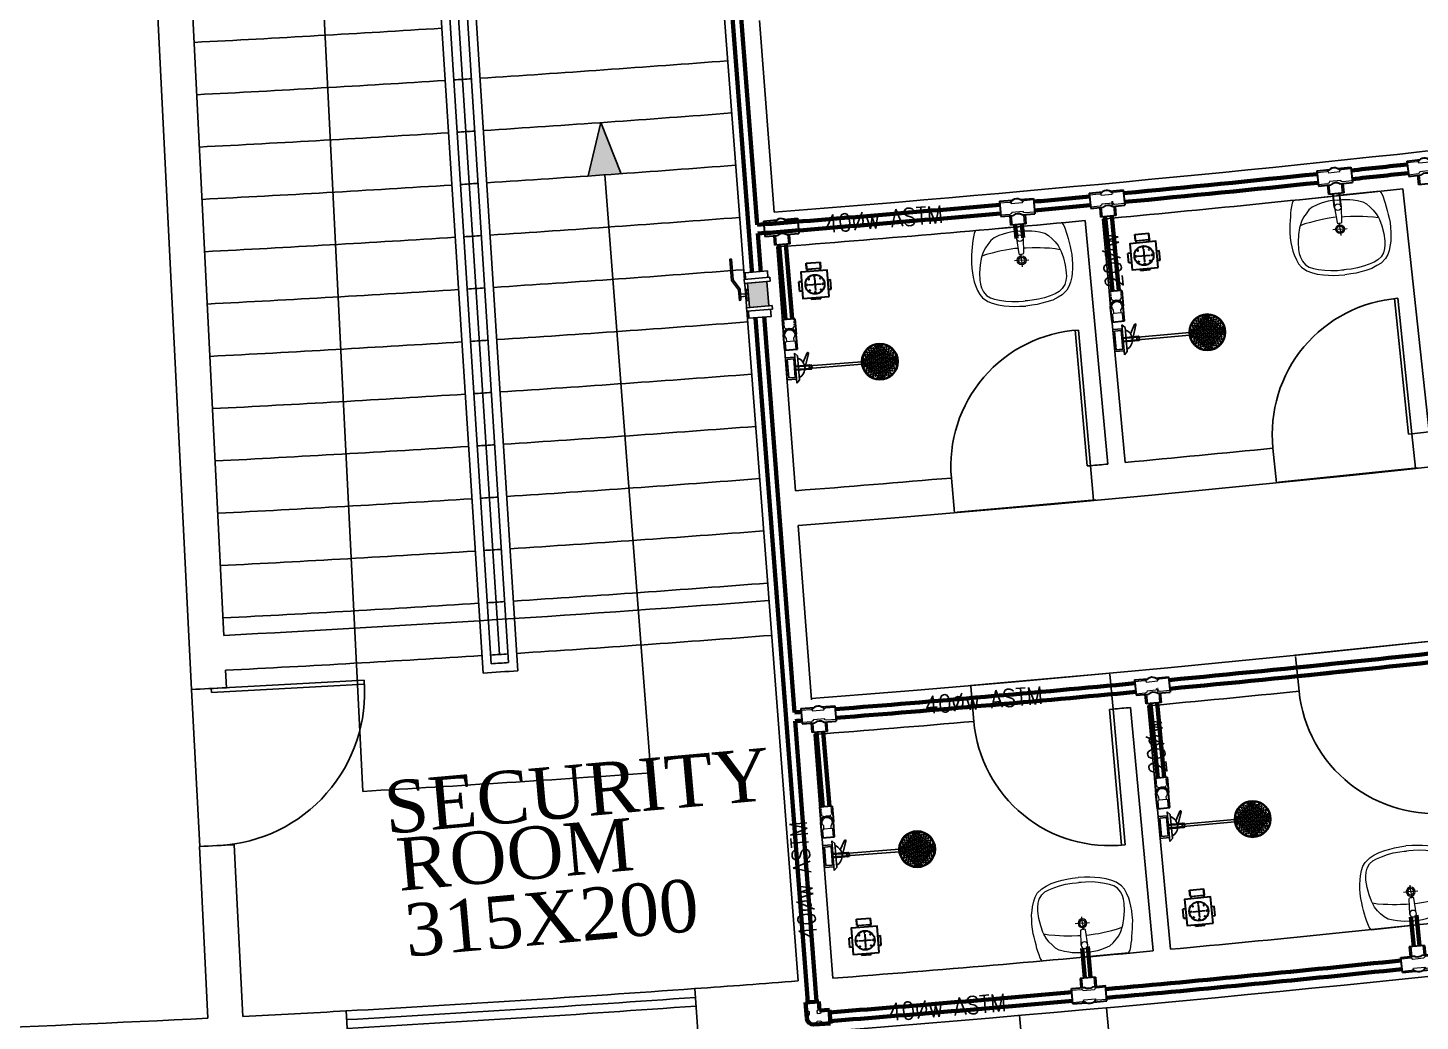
# Model space of a CAD drawing. Header units: metres. Extents: x 159409 to 239023, y 50504 to 95165.
# Drawn here: x 176343 to 177141, y 78140 to 78708 of the extents above; entities that cross this region are included whole.
import ezdxf

# ---------------------------------------------------------------- set-up
doc = ezdxf.new("R2010")
doc.units = ezdxf.units.M
doc.header["$MEASUREMENT"] = 0
doc.set_wipeout_variables(frame=1)
doc.linetypes.add('DASHED', pattern=[0.1875, 0.125, -0.0625])
doc.linetypes.add('HIDDEN', pattern=[0.125, 0.0625, -0.0625])
for name, color, linetype, lineweight in [('RJ- D - TEXT', 7, 'Continuous', 20), ('RJ- DRA- FLOOR TRAP', 8, 'Continuous', 30), ('RJ- DRA-WASTE PIPE', 130, 'Continuous', 30), ('RJ- WS - SOLAR HW', 232, 'Continuous', 30), ('RJ- WS- COLD WATER', 152, 'Continuous', 30), ('WS SLD RSHR', 121, 'Continuous', 25)]:
    doc.layers.add(name, color=color, linetype=linetype, lineweight=lineweight)
doc.layers.add('TEXT', color=3, linetype='Continuous')
doc.styles.add('DIM', font='times.ttf', dxfattribs={"height": 0.3})
doc.styles.add('RJ', font='romans.shx')

# ---------------------------------------------------------------- blocks, each defined once
blk = doc.blocks.new('TRTH')
at = {"color": 42, "ltscale": 8}
for p, q in [((-589.8393, -68.7593), (-589.8393, -67.9795)), ((-589.8193, -68.7593), (-589.8193, -67.9793)), ((-589.8393, -68.7593), (-589.8193, -68.7593)), ((-589.8393, -68.8593), (-589.0393, -68.8593))]:
    blk.add_line(p, q, dxfattribs=at)
blk.add_arc((-589.8193, -68.7593), 0.78, 0, 91.46928, dxfattribs=at)
blk = doc.blocks.new('Floor trap-3')
at = {"layer": 'RJ- DRA- FLOOR TRAP', "color": 8, "lineweight": 0}
for p, q in [((-3.75, 9.09), (-3.75, 12.5)), ((-3.75, 9.09), (3.75, 9.09)), ((-3.75, 9.09), (-3.41, 8.75)), ((-3.41, 8.75), (3.41, 8.75)), ((-3.41, 8.75), (-3.41, 7.5)), ((3.75, 9.09), (3.41, 8.75)), ((3.41, 8.75), (3.41, 7.5)), ((3.75, 9.09), (3.75, 12.5)), ((-7.5, 1.83), (-9, 1.83)), ((7.5, 1.83), (9, 1.83)), ((-7.5, -3.17), (-9, -3.17)), ((-2.5, -7.5), (-2.5, -8.32)), ((2.5, -7.5), (2.5, -8.32)), ((7.5, -3.17), (9, -3.17))]:
    blk.add_line(p, q, dxfattribs=at)
at = {"layer": 'RJ- DRA- FLOOR TRAP', "color": 11, "lineweight": 30}
for p, q in [((-3.64, 0), (3.64, 0)), ((0, 3.64), (0, -3.64))]:
    blk.add_line(p, q, dxfattribs=at)
at = {"layer": 'RJ- DRA- FLOOR TRAP', "color": 126, "lineweight": 30}
blk.add_lwpolyline([(7.5, -7.5), (7.5, 7.5), (-7.5, 7.5), (-7.5, -7.5)], close=True, dxfattribs=at)
blk.add_circle((0, 0), 5.5, dxfattribs=at)
at = {"layer": 'RJ- DRA- FLOOR TRAP', "lineweight": 30, "extrusion": (0, 0, -1)}
for centre, major_axis, start_param, end_param in [((-4.55, 0), (-0.165, 0.165), 3.141593, 9.424778), ((-3.22, 3.22), (0.165, 0.165), 4.712389, 10.995574), ((0, 4.55), (-0.165, 0.165), 3.141593, 9.424778), ((3.22, 3.22), (-0.165, 0.165), 3.141593, 9.424778), ((4.55, 0), (0.165, 0.165), 4.712389, 10.995574)]:
    blk.add_ellipse(centre, major_axis=major_axis, ratio=1, start_param=start_param, end_param=end_param, dxfattribs=at)
at = {"layer": 'RJ- DRA- FLOOR TRAP', "lineweight": 30}
for centre, major_axis, start_param, end_param in [((-3.22, -3.22), (0.165, -0.165), 4.712389, 10.995574), ((0, -4.55), (-0.165, -0.165), 3.141593, 9.424778), ((3.22, -3.22), (-0.165, -0.165), 3.141593, 9.424778)]:
    blk.add_ellipse(centre, major_axis=major_axis, ratio=1, start_param=start_param, end_param=end_param, dxfattribs=at)
at = {"layer": 'RJ- DRA-WASTE PIPE', "lineweight": 30}
for p, q in [((-4.09, 9.09), (-4.09, 12.5)), ((-4.09, 12.5), (4.09, 12.5)), ((-4.09, 9.09), (-3.75, 8.75)), ((-3.75, 8.75), (-3.75, 7.5)), ((4.09, 9.09), (3.75, 8.75)), ((3.75, 8.75), (3.75, 7.5)), ((4.09, 9.09), (4.09, 12.5)), ((-7.5, 2.05), (-9, 2.05)), ((-9, -3.4), (-9, 2.05)), ((7.5, 2.05), (9, 2.05)), ((9, -3.4), (9, 2.05)), ((-7.5, -3.4), (-9, -3.4)), ((-2.73, -7.5), (-2.73, -8.32)), ((2.73, -7.5), (2.73, -8.32)), ((7.5, -3.4), (9, -3.4)), ((-2.73, -8.32), (2.73, -8.32))]:
    blk.add_line(p, q, dxfattribs=at)
blk = doc.blocks.new('$@$_rakovina4')
at = {"lineweight": 13}
for p, q in [((-279, -77), (-283.5, -95)), ((-274.3, -56.2), (-279, -77)), ((-268.5, -36.5), (-274.3, -56.2)), ((-258, -20), (-268.5, -36.5)), ((-258, -20), (0, -20)), ((258, -20), (0, -20)), ((258, -20), (268.5, -36.5)), ((268.5, -36.5), (274.3, -56.2)), ((274.3, -56.2), (279, -77)), ((279, -77), (283.5, -95)), ((-294.6, -163.4), (-297, -184.9)), ((-290.9, -139.4), (-294.6, -163.4)), ((-286.9, -116.6), (-290.9, -139.4)), ((-283.5, -95), (-286.9, -116.6)), ((-19.7, -89), (-13.7, -180.2)), ((19.7, -89), (13.7, -180.2)), ((283.5, -95), (286.9, -116.6)), ((286.9, -116.6), (290.9, -139.4)), ((290.9, -139.4), (294.6, -163.4)), ((294.6, -163.4), (297, -184.9)), ((-297, -184.9), (-300, -211.9)), ((-300, -211.9), (-300, -241.9)), ((-300, -241.9), (-299, -269.2)), ((0, -220.9), (-43, -220.9)), ((-13.7, -180.2), (-11.9, -183.6)), ((-11.9, -183.6), (-9, -185.2)), ((-9, -185.2), (-2.9, -187.3)), ((-2.9, -187.3), (0, -187.3)), ((0, -220.9), (0, -182.3)), ((2.9, -187.3), (0, -187.3)), ((0, -220.9), (0, -259.5)), ((0, -220.9), (43, -220.9)), ((9, -185.2), (2.9, -187.3)), ((11.9, -183.6), (9, -185.2)), ((13.7, -180.2), (11.9, -183.6)), ((297, -184.9), (300, -211.9)), ((300, -241.9), (299, -269.2)), ((300, -211.9), (300, -241.9)), ((-299, -269.2), (-297, -295.6)), ((-297, -295.6), (-292.5, -322.9)), ((-292.5, -322.9), (-288, -345.3)), ((292.5, -322.9), (288, -345.3)), ((297, -295.6), (292.5, -322.9)), ((299, -269.2), (297, -295.6)), ((-288, -345.3), (-277.5, -376.8)), ((-277.5, -376.8), (-267, -400.8)), ((-267, -400.8), (-252, -422.6)), ((267, -400.8), (252, -422.6)), ((277.5, -376.8), (267, -400.8)), ((288, -345.3), (277.5, -376.8)), ((-252, -422.6), (-222.1, -446.9)), ((-222.1, -446.9), (-196.5, -459.3)), ((-196.5, -459.3), (-163.5, -472.8)), ((-163.5, -472.8), (-127, -481.3)), ((-127, -481.3), (-97.5, -486.3)), ((-97.5, -486.3), (-69, -490.8)), ((-69, -490.8), (-36.1, -492.9)), ((-36.1, -492.9), (0, -495.3)), ((36.1, -492.9), (0, -495.3)), ((69, -490.8), (36.1, -492.9)), ((97.5, -486.3), (69, -490.8)), ((127, -481.3), (97.5, -486.3)), ((163.5, -472.8), (127, -481.3)), ((196.5, -459.3), (163.5, -472.8)), ((222.1, -446.9), (196.5, -459.3)), ((252, -422.6), (222.1, -446.9))]:
    blk.add_line(p, q, dxfattribs=at)
at = {"lineweight": 5}
for p, q in [((-151.5, -72.5), (-172.5, -87.5)), ((-121.5, -62), (-151.5, -72.5)), ((-96, -56), (-121.5, -62)), ((-76.5, -51.5), (-96, -56)), ((-52.5, -48.5), (-76.5, -51.5)), ((-28.5, -47), (-52.5, -48.5)), ((0, -47), (-28.5, -47)), ((0, -47), (28.5, -47)), ((28.5, -47), (52.5, -48.5)), ((52.5, -48.5), (76.5, -51.5)), ((76.5, -51.5), (96, -56)), ((96, -56), (121.5, -62)), ((121.5, -62), (151.5, -72.5)), ((151.5, -72.5), (172.5, -87.5)), ((-223.5, -151.9), (-233.9, -176.1)), ((-208.5, -127.9), (-223.5, -151.9)), ((-192, -108.5), (-208.5, -127.9)), ((-171, -162.4), (-205.5, -168.4)), ((-172.5, -87.5), (-192, -108.5)), ((-143, -158.4), (-171, -162.4)), ((-117, -154.9), (-143, -158.4)), ((-91, -152.2), (-117, -154.9)), ((-69, -150.4), (-91, -152.2)), ((-33.7, -148.3), (-69, -150.4)), ((-15.9, -147.9), (-33.7, -148.3)), ((15.9, -147.9), (33.7, -148.3)), ((33.7, -148.3), (69, -150.4)), ((69, -150.4), (91, -152.2)), ((91, -152.2), (117, -154.9)), ((117, -154.9), (143, -158.4)), ((143, -158.4), (171, -162.4)), ((171, -162.4), (205.5, -168.4)), ((172.5, -87.5), (192, -108.5)), ((192, -108.5), (208.5, -127.9)), ((208.5, -127.9), (223.5, -151.9)), ((223.5, -151.9), (233.9, -176.1)), ((-249, -227.6), (-256.1, -272.5)), ((-239.2, -188.5), (-249, -227.6)), ((-233.9, -176.1), (-239.2, -188.5)), ((-205.5, -168.4), (-233.9, -176.1)), ((-233.9, -176.1), (-233.9, -176.1)), ((205.5, -168.4), (233.9, -176.1)), ((233.9, -176.1), (239.2, -188.5)), ((233.9, -176.1), (233.9, -176.1)), ((239.2, -188.5), (249, -227.6)), ((249, -227.6), (256.1, -272.5)), ((-256.1, -272.5), (-258, -316.9)), ((-258, -316.9), (-256.5, -340.9)), ((256.1, -272.5), (258, -316.9)), ((258, -316.9), (256.5, -340.9)), ((-256.5, -340.9), (-252, -363.3)), ((-252, -363.3), (-243, -387.3)), ((-243, -387.3), (-226.1, -410.4)), ((-226.1, -410.4), (-205.5, -426.3)), ((226.1, -410.4), (205.5, -426.3)), ((243, -387.3), (226.1, -410.4)), ((252, -363.3), (243, -387.3)), ((256.5, -340.9), (252, -363.3)), ((-205.5, -426.3), (-181.5, -436.8)), ((-181.5, -436.8), (-151.5, -445.8)), ((-151.5, -445.8), (-115.5, -454.8)), ((-115.5, -454.8), (-79.5, -460.8)), ((-79.5, -460.8), (-40.5, -463.8)), ((-40.5, -463.8), (-13.5, -463.8)), ((-13.5, -463.8), (0, -463.8)), ((13.5, -463.8), (0, -463.8)), ((40.5, -463.8), (13.5, -463.8)), ((79.5, -460.8), (40.5, -463.8)), ((115.5, -454.8), (79.5, -460.8)), ((151.5, -445.8), (115.5, -454.8)), ((181.5, -436.8), (151.5, -445.8)), ((205.5, -426.3), (181.5, -436.8))]:
    blk.add_line(p, q, dxfattribs=at)
at = {"lineweight": 13}
blk.add_circle((0, -89), 19.7, dxfattribs=at)
at = {"lineweight": 5}
for radius in [26.2, 18.7]:
    blk.add_circle((0, -220.9), radius, dxfattribs=at)
blk = doc.blocks.new('A$C12DB153C')
at = {"linetype": 'Continuous', "ltscale": 10}
for p, q in [((-2.78, 0.53), (-0.73, 0.53)), ((-2.78, -1.99), (-2.78, 0.53)), ((1.26, 2.08), (-1.26, 2.08)), ((-1.26, 2.08), (-1.26, 0.53)), ((0.73, 0.53), (2.8, 0.53)), ((1.26, 2.08), (1.26, 0.53)), ((2.8, -1.99), (2.8, 0.53)), ((-2.78, -1.99), (-0.62, -1.99)), ((0.62, -1.99), (2.8, -1.99))]:
    blk.add_line(p, q, dxfattribs=at)
at = {"color": 8, "linetype": 'Continuous', "lineweight": 0}
for p, q in [((-2.78, 0.26), (-1.19, 0.26)), ((-1, 2.08), (-1, 0.53)), ((0.93, 0), (-0.9, 0)), ((1, 2.08), (1, 0.53)), ((2.8, 0.26), (1.22, 0.26)), ((-2.78, -1.73), (-1.19, -1.73)), ((-0.9, -1.47), (0.93, -1.47)), ((2.8, -1.73), (1.22, -1.73))]:
    blk.add_line(p, q, dxfattribs=at)
for centre, start, end in [((-1.19, -0.03), 5.7392, 90), ((1.22, -0.03), 90, 174.2608), ((-1.19, -1.44), 270, 354.2608), ((1.22, -1.44), 185.7392, 270)]:
    blk.add_arc(centre, 0.293, start, end, dxfattribs=at)
at = {"linetype": 'Continuous', "ltscale": 10, "extrusion": (0, 0, -1)}
for centre, start_param, end_param in [((0, 1.55), 3.309118, 4.544863), ((0, -0.9), 2.9928, 4.847677)]:
    blk.add_ellipse(centre, major_axis=(-0.891, 0.891), ratio=1, start_param=start_param, end_param=end_param, dxfattribs=at)
blk = doc.blocks.new('A$C4421056C')
at = {"layer": 'WS SLD RSHR', "color": 3}
for p, q in [((9.31, 15.57), (7.46, 17.13)), ((7.46, 17.13), (8.89, 0)), ((12.4, 11.96), (14.82, 17.36)), ((13.46, 8.4), (15.58, 17.02)), ((10.45, 1.84), (9.31, 15.57)), ((10.45, 1.84), (8.89, 0))]:
    blk.add_line(p, q, dxfattribs=at)
at = {"layer": 'WS SLD RSHR', "color": 63}
for p, q in [((46.44, 11.76), (55.57, 22.55)), ((66.36, 13.42), (55.57, 22.55)), ((8.07, 9.77), (17.04, 10.51)), ((46.13, 12.49), (8.11, 9.31)), ((46.25, 10.99), (8.23, 7.82)), ((17.24, 8.11), (8.27, 7.37)), ((16.06, 9.22), (15.99, 10.16)), ((16.14, 8.29), (16.06, 9.22)), ((17.36, 10.28), (17.44, 9.34)), ((17.44, 9.34), (17.52, 8.4)), ((46.58, 10.08), (46.3, 13.44)), ((46.44, 11.76), (57.23, 2.63)), ((66.36, 13.42), (57.23, 2.63))]:
    blk.add_line(p, q, dxfattribs=at)
at = {"layer": 'WS SLD RSHR', "color": 8}
for p, q in [((2.28, 14.42), (7.65, 14.86)), ((3.33, 1.82), (2.28, 14.42)), ((3.36, 13.5), (7.16, 13.82)), ((4.24, 2.9), (3.36, 13.5)), ((7.16, 13.82), (8.05, 3.22)), ((7.65, 14.86), (8.7, 2.27)), ((8.7, 2.27), (3.33, 1.82)), ((8.05, 3.22), (4.24, 2.9))]:
    blk.add_line(p, q, dxfattribs=at)
at = {"layer": 'WS SLD RSHR', "color": 63}
for centre, radius in [((56.4, 12.59), 10.45), ((56.4, 12.59), 10), ((16.79, 9.28), 0.793), ((16.79, 9.28), 0.693)]:
    blk.add_circle(centre, radius, dxfattribs=at)
at = {"layer": 'WS SLD RSHR', "color": 117}
for centre in [(48.08, 16.4), (49.16, 17.67), (49.46, 16.4), (50.24, 18.95), (50.52, 17.66), (51.32, 20.22), (51.36, 16.26), (51.58, 18.91), (52.39, 18.12), (52.49, 16.95), (52.59, 15.78), (52.64, 20.16), (53.52, 18.8), (53.62, 17.63), (53.7, 21.41), (53.71, 16.46), (54.55, 20.65), (54.64, 19.49), (54.74, 18.32), (54.84, 17.15), (54.94, 15.98), (55.67, 21.33), (55.77, 20.16), (55.87, 18.99), (55.97, 17.82), (56.06, 16.66), (56.9, 20.85), (56.99, 19.68), (57.09, 18.51), (57.19, 17.34), (57.29, 16.17), (57.61, 21.74), (58.22, 19.19), (58.32, 18.02), (58.41, 16.85), (58.51, 15.68), (58.86, 20.68), (59.44, 18.71), (59.54, 17.54), (59.64, 16.37), (60.11, 19.62), (60.15, 20.96), (60.76, 17.05), (60.86, 15.88), (61.36, 18.56), (61.43, 19.88), (61.99, 16.57), (62.61, 17.5), (62.7, 18.8), (63.87, 16.44), (63.98, 17.72), (47.19, 11.8), (47.34, 13.9), (47.69, 9.8), (48.08, 13.05), (48.18, 11.88), (48.28, 10.71), (48.4, 15.15), (48.94, 8.74), (49.21, 13.73), (49.31, 12.56), (49.4, 11.39), (49.5, 10.22), (50.19, 7.68), (50.24, 15.59), (50.33, 14.42), (50.43, 13.25), (50.53, 12.08), (50.63, 10.91), (50.72, 9.74), (50.82, 8.57), (51.46, 15.09), (51.56, 13.93), (51.66, 12.76), (51.75, 11.59), (51.85, 10.42), (51.95, 9.25), (52.05, 8.08), (52.68, 14.61), (52.78, 13.44), (52.88, 12.28), (52.98, 11.11), (53.07, 9.94), (53.17, 8.77), (53.81, 15.29), (53.91, 14.12), (54.01, 12.95), (54.1, 11.78), (54.2, 10.61), (54.3, 9.45), (54.4, 8.28), (55.03, 14.81), (55.13, 13.64), (55.23, 12.47), (55.33, 11.3), (55.42, 10.13), (55.52, 8.96), (55.62, 7.8), (56.16, 15.49), (56.26, 14.32), (56.36, 13.15), (56.45, 11.98), (56.55, 10.81), (56.65, 9.64), (56.75, 8.47), (57.38, 15.01), (57.48, 13.84), (57.58, 12.67), (57.68, 11.5), (57.77, 10.33), (57.87, 9.16), (57.97, 7.99), (58.61, 14.51), (58.71, 13.34), (58.8, 12.18), (58.9, 11.01), (59, 9.84), (59.1, 8.67), (59.73, 15.2), (59.83, 14.03), (59.93, 12.86), (60.03, 11.69), (60.12, 10.53), (60.22, 9.36), (60.32, 8.19), (60.96, 14.71), (61.06, 13.54), (61.15, 12.37), (61.25, 11.2), (61.35, 10.03), (61.45, 8.86), (62.08, 15.4), (62.18, 14.23), (62.28, 13.06), (62.38, 11.89), (62.47, 10.72), (62.57, 9.55), (63.31, 14.91), (63.34, 8.78), (63.41, 13.74), (63.5, 12.57), (63.6, 11.4), (64.4, 10.03), (64.53, 14.42), (64.63, 13.26), (64.73, 12.09), (64.72, 8.78), (65.12, 15.38), (65.46, 11.28), (65.62, 13.34), (48.83, 7.46), (50.1, 6.38), (51.38, 5.3), (51.44, 6.62), (52.65, 4.22), (52.69, 5.56), (53.27, 7.6), (53.37, 6.43), (53.94, 4.5), (54.49, 7.11), (54.59, 5.94), (55.2, 3.44), (55.72, 6.63), (55.81, 5.46), (55.91, 4.29), (56.84, 7.3), (56.94, 6.13), (57.04, 4.97), (57.14, 3.8), (58.07, 6.82), (58.16, 5.65), (58.26, 4.48), (59.11, 3.77), (59.19, 7.5), (59.29, 6.33), (60.17, 5.02), (60.42, 7.02), (61.23, 6.27), (61.49, 4.96), (62.28, 7.52), (62.57, 6.23), (63.64, 7.51)]:
    blk.add_circle(centre, 0.334, dxfattribs=at)
at = {"layer": 'WS SLD RSHR', "color": 3}
for centre, radius, start, end in [((15.26, 17.1), 0.515, 80.55277, 149.66411), ((15.09, 17.17), 0.515, 343.6511, 59.54135), ((7.22, 8.49), 6.24, 300.1215, 69.41652)]:
    blk.add_arc(centre, radius, start, end, dxfattribs=at)
at = {"layer": 'WS SLD RSHR', "color": 63}
for centre, start, end in [((16.23, 10.2), 82.23177, 189.57181), ((16.39, 8.29), 179.96621, 287.30625), ((17.11, 10.28), 359.96621, 107.30625), ((17.27, 8.36), 262.23177, 9.57181)]:
    blk.add_arc(centre, 0.248, start, end, dxfattribs=at)
blk = doc.blocks.new('806-010DN')
at = {"color": 0, "linetype": 'Continuous'}
for p, q in [((51, 21.5), (0, 21.5)), ((51, 21.5), (51, -21.5)), ((51, -21.5), (0, -21.5))]:
    blk.add_line(p, q, dxfattribs=at)
at = {"color": 8, "linetype": 'Continuous', "lineweight": 5}
for p, q in [((21.5, 12.5), (11.5, 12.5)), ((21.5, 12), (21.5, -12)), ((51, 17), (26.5, 17)), ((21.5, -12.5), (11.5, -12.5)), ((51, -17), (26.5, -17))]:
    blk.add_line(p, q, dxfattribs=at)
at = {"color": 0, "linetype": 'Continuous'}
blk.add_arc((0, 0), 21.5, 90, 270, dxfattribs=at)
at = {"color": 8, "linetype": 'Continuous', "lineweight": 5}
for centre, radius, start, end in [((0, 0), 17, 47.3321, 312.6679), ((26.5, 12), 5, 90, 180), ((26.5, -12), 5, 180, 270)]:
    blk.add_arc(centre, radius, start, end, dxfattribs=at)
blk = doc.blocks.new('A$C0C4120B1')
at = {"color": 8, "linetype": 'Continuous', "lineweight": 5}
for p, q in [((7.01, 13.28), (5.28, 12.82)), ((8.15, 8.95), (6.59, 8.54)), ((11.91, 15.4), (7.67, 14.28)), ((13.46, 9.51), (9.22, 8.39))]:
    blk.add_line(p, q, dxfattribs=at)
for centre, radius, start, end in [((3.85, 10.13), 3.05, 62.05377, 237.38962), ((7.9, 13.42), 0.896, 104.72169, 194.72169), ((8.99, 9.26), 0.896, 194.72169, 284.72169)]:
    blk.add_arc(centre, radius, start, end, dxfattribs=at)
at = {"layer": 'RJ- WS - SOLAR HW', "color": 8, "linetype": 'Continuous', "lineweight": 5}
for p, q in [((7.08, 6.66), (6.59, 8.54)), ((3.31, 0.2), (2.2, 4.45)), ((2.75, 5.52), (2.21, 7.57)), ((9.2, 1.75), (8.09, 6))]:
    blk.add_line(p, q, dxfattribs=at)
for centre, start, end in [((3.06, 4.68), 110.46086, 194.72169), ((7.22, 5.77), 14.72169, 98.98252)]:
    blk.add_arc(centre, 0.896, start, end, dxfattribs=at)
at = {"layer": 'RJ- WS- COLD WATER', "lineweight": 60}
for p, q in [((11.71, 16.18), (2.87, 13.86)), ((11.71, 16.18), (13.67, 8.73)), ((2.53, 0), (0.13, 9.15)), ((13.67, 8.73), (8.56, 7.39)), ((9.98, 1.96), (2.53, 0)), ((9.98, 1.96), (8.56, 7.39))]:
    blk.add_line(p, q, dxfattribs=at)
blk.add_arc((3.85, 10.13), 3.85, 104.72169, 194.72169, dxfattribs=at)
blk = doc.blocks.new('20 dia. Ball valve with cPVC MTA 2 nos.')
blk.add_wipeout([(0, 1.15), (-0.73, 1.15), (-0.73, -1.14), (0, -1.14), (0, -1.32), (0.36, -1.32), (0.36, -1), (2.86, -1), (2.86, -1.32), (3.27, -1.32), (3.27, -1.14), (3.94, -1.14), (3.94, 1.15), (3.27, 1.15), (3.27, 1.32), (2.86, 1.32), (2.86, 1), (0.36, 1), (0.36, 1.32), (0, 1.32)]).translate(0, 0, 0)
blk.add_hatch(color=256).paths.add_polyline_path([(0.36, 1), (2.86, 1), (2.86, -1), (0.36, -1)])
blk.add_lwpolyline([(1.18, 1.81), (1.18, 1.97), (2.25, 1.97), (3.27, 2.6), (5.45, 2.6), (5.45, 2.43), (3.32, 2.43), (2.3, 1.81), (1.18, 1.81)])
for points in [[(1.53, 1.2), (1.8, 1.2), (1.8, 1.81), (1.53, 1.81)], [(0, -1.32), (0.36, -1.32), (0.36, 1.32), (0, 1.32)], [(0.36, 1), (2.86, 1), (2.86, -1), (0.36, -1)], [(1.09, 1.2), (2.23, 1.2), (2.23, 1), (1.09, 1)], [(2.86, -1.32), (3.27, -1.32), (3.27, 1.32), (2.86, 1.32)]]:
    blk.add_lwpolyline(points, close=True)
at = {"elevation": 0}
for points in [[(0, 1.15), (-0.73, 1.15), (-0.73, -1.14), (0, -1.14)], [(3.27, -1.14), (3.94, -1.14), (3.94, 1.15), (3.27, 1.15)]]:
    blk.add_lwpolyline(points, dxfattribs=at)

msp = doc.modelspace()

# ---------------------------------------------------------------- hatches: boundary and pattern name
at = {"ltscale": 8}
h = msp.add_hatch(color=2, dxfattribs=at)
h.dxf.hatch_style = 1
h.paths.add_polyline_path([(176671.601, 78654.187), (176683.13, 78624.928, -0.0003846), (176664.284, 78623.602)])

# ---------------------------------------------------------------- linework, layer by layer
at = {"color": 0, "ltscale": 10}
for p, q in [((176729.5, 78880.535, -4.392), (176784.435, 78162.634, -4.392)), ((176574.373, 78803.039, -4.392), (176604.077, 78338.989, -4.392)), ((176579.363, 78803.356, -4.392), (176608.747, 78344.295, -4.392)), ((176584.673, 78798.684, -4.392), (176613.418, 78349.603, -4.392)), ((176589.343, 78803.994, -4.392), (176618.727, 78344.934, -4.392)), ((176594.332, 78804.317, -4.392), (176624.036, 78340.266, -4.392)), ((176762.411, 78712.573, -4.392), (176770.804, 78602.893, -4.392)), ((177130.87, 78616.247, -4.392), (177145.906, 78477.057, -4.392)), ((176948.904, 78598.029, -4.392), (176961.874, 78458.631, -4.392)), ((176958.861, 78598.955, -4.392), (176971.831, 78459.558, -4.392)), ((176772.33, 78582.952, -4.392), (176783.012, 78443.36, -4.392)), ((177145.906, 78477.057, -4.392), (177135.963, 78475.987, -4.392)), ((177135.963, 78475.987, -4.392), (177138.083, 78456.289, -4.392)), ((177056.388, 78467.75, -4.392), (177058.528, 78447.867, -4.392)), ((176953.738, 78438.008, -4.392), (176951.928, 78457.714, -4.392)), ((176874.005, 78430.732, -4.392), (176872.304, 78450.659, -4.392)), ((176784.538, 78423.418, -4.392), (176792.168, 78323.709, -4.392)), ((177069.269, 78348.518, -4.392), (177071.42, 78328.555, -4.392)), ((176963.018, 78338.259, -4.392), (176964.883, 78318.302, -4.392)), ((176883.331, 78331.175, -4.392), (176885.199, 78311.188, -4.392)), ((176974.844, 78319.233, -4.392), (176987.814, 78179.834, -4.392)), ((176984.801, 78320.16, -4.392), (176997.771, 78180.761, -4.392)), ((176793.694, 78303.767, -4.392), (176804.375, 78164.175, -4.392)), ((176725.301, 78158.247, -4.392), (176727.451, 78128.324, -4.392)), ((176525.709, 78145.48, -4.392), (176526.829, 78125.512, -4.392)), ((176911.267, 78142.865, -4.392), (176917.29, 78073.124, -4.392))]:
    msp.add_line(p, q, dxfattribs=at)
at = {"color": 0, "ltscale": 8}
for p, q in [((176430.648, 78861.405, -4.392), (176455.619, 78360.526, -4.392)), ((176410.674, 78860.393, -4.392), (176437.139, 78329.552, -4.392)), ((176510.592, 78764.12, -4.392), (176535.165, 78271.218, -4.392)), ((176671.601, 78654.187, -4.392), (176664.284, 78623.602, -4.392)), ((176671.601, 78654.187, -4.392), (176683.13, 78624.928, -4.392)), ((176673.89, 78624.274, -4.392), (176700.099, 78281.769, -4.392)), ((176456.615, 78340.551, -4.392), (176457.113, 78330.564, -4.392)), ((176441.62, 78239.664, -4.392), (176446.524, 78141.286, -4.392)), ((176461.594, 78240.675, -4.392), (176466.499, 78142.297, -4.392))]:
    msp.add_line(p, q, dxfattribs=at)
at = {"color": 42, "ltscale": 8}
for p, q in [((177134.016, 78475.781, -4.392), (177125.993, 78553.367, -4.392)), ((177136.005, 78475.987, -4.392), (177127.985, 78553.548, -4.392)), ((176949.968, 78457.54, -4.392), (176943.085, 78535.236, -4.392)), ((176951.96, 78457.717, -4.392), (176945.079, 78535.387, -4.392)), ((177136.005, 78475.987, -4.392), (177134.016, 78475.781, -4.392)), ((176951.96, 78457.717, -4.392), (176949.968, 78457.54, -4.392)), ((177139.24, 78456.408, -4.392), (177059.664, 78448.18, -4.392)), ((176955.049, 78438.124, -4.392), (176875.361, 78431.064, -4.392)), ((177148.785, 78357.383, -4.392), (177069.211, 78349.139, -4.392)), ((176962.974, 78338.892, -4.392), (176883.287, 78331.828, -4.392)), ((176964.834, 78318.31, -4.392), (176962.842, 78318.133, -4.392)), ((176962.842, 78318.133, -4.392), (176969.729, 78240.438, -4.392)), ((176964.834, 78318.31, -4.392), (176971.719, 78240.64, -4.392))]:
    msp.add_line(p, q, dxfattribs=at)
at = {"color": 0, "linetype": 'HIDDEN', "ltscale": 200}
msp.add_line((176961.112, 78147.269, -4.392), (176965.61, 78097.47, -4.392), dxfattribs=at)
at = {"color": 0, "ltscale": 8}
for radius, start, end in [(12190, 272.9481089, 273.6154509), (12220, 273.70934, 274.3758306), (12220, 272.947878, 273.6155662), (12220, 273.6390097, 273.6858966), (12250, 273.7092251, 274.3758305), (12250, 272.9476483, 273.615681), (12250, 273.639067, 273.6858391), (12280, 273.7091108, 274.3758305), (12280, 272.9474197, 273.6157952), (12280, 273.6391241, 273.6857819), (12310, 273.708997, 274.3758304), (12310, 272.9471923, 273.6159088), (12310, 273.6391809, 273.685725), (12340, 273.7088838, 274.3758303), (12340, 272.9469659, 273.6160219), (12340, 273.6392374, 273.6856683), (12370, 273.7087712, 274.3758302), (12370, 272.9467407, 273.6161345), (12370, 273.6392936, 273.685612), (12400, 273.708659, 274.3758302), (12400, 272.9465165, 273.6162465), (12400, 273.6393496, 273.6855559), (12430, 273.7085474, 274.3758301), (12430, 272.9462934, 273.6163579), (12430, 273.6394053, 273.6855001), (12460, 273.7084364, 274.37583), (12460, 272.9460714, 273.6164688), (12460, 273.6394607, 273.6854445), (12490, 273.7083259, 274.3758299), (12490, 272.9458504, 273.6165792), (12490, 273.6395159, 273.6853892), (12520, 273.7082159, 274.3758298), (12520, 272.9456305, 273.6166891), (12530, 272.945535, 274.3758298), (12520, 273.6395708, 273.6853342), (12550, 273.7081064, 274.3758298), (12550, 272.9453893, 273.6167984), (12550, 273.6396254, 273.6852794), (12555, 273.6396345, 273.6852703), (12560, 273.6168347, 273.7080701), (12560, 272.8540812, 272.9453166), (12623.5, 273.285273, 274.0354162), (12650, 272.8540811, 272.9446673)]:
    msp.add_arc((175811.745, 90873.972, -4.392), radius, start, end, dxfattribs=at)
at = {"color": 0, "ltscale": 10}
for centre, radius, start, end in [((175810.965, 90883.942, -4.392), 12318.5, 274.4689316, 278.7350654), ((175812.524, 90864.003, -4.392), 12478.5, 274.4675875, 282.99453), ((175811.745, 90873.972, -4.392), 12328.5, 275.33886, 276.1422929), ((175808.942, 90884.435, -4.392), 12598.5, 274.4758649, 282.9892729), ((175811.745, 90873.972, -4.392), 12328.5, 274.4687789, 275.2923857), ((175812.461, 90863.998, -4.392), 12768.5, 274.1093344, 284.7633598), ((175811.745, 90873.972, -4.392), 12468.5, 275.3385991, 275.7289784), ((175811.745, 90873.972, -4.392), 12468.5, 275.2467494, 275.2926466), ((175811.745, 90873.972, -4.392), 12468.5, 274.4677349, 274.8794241), ((175811.745, 90873.972, -4.392), 12608.5, 275.3383439, 275.7338069), ((175811.745, 90873.972, -4.392), 12608.5, 275.2474408, 275.2929018), ((175811.745, 90873.972, -4.392), 12608.5, 274.4657156, 274.8838986), ((175811.745, 90873.972, -4.392), 12748.5, 275.3380944, 276.1430585), ((175811.745, 90873.972, -4.392), 12748.5, 274.4657156, 275.2931513), ((175811.745, 90873.972, -4.392), 12748.5, 274.1093344, 274.3758293), ((175811.745, 90873.972, -4.392), 12748.5, 273.2104621, 274.1093344), ((175811.745, 90873.972, -4.392), 12753.5, 273.2104621, 274.1093344), ((175811.784, 90825.454, -4.392), 12870, 260.0864775, 279.9122874), ((175811.745, 90873.972, -4.392), 12748.5, 272.9439672, 273.2104621), ((175811.745, 90873.972, -4.392), 12758.5, 273.2104621, 274.1093344), ((175811.745, 90873.972, -4.392), 12748.5, 271.4573728, 272.8540809)]:
    msp.add_arc(centre, radius, start, end, dxfattribs=at)
at = {"color": 42, "ltscale": 8}
for centre, start, end in [((177134.016, 78475.781, -4.392), 94.43449, 185.903774), ((176949.968, 78457.54, -4.392), 93.593534, 185.062817), ((177148.965, 78336.59, -4.392), 185.915392, 277.384675), ((176962.842, 78318.133, -4.392), 185.065452, 276.534736)]:
    msp.add_arc(centre, 78, start, end, dxfattribs=at)
at = {"color": 0, "linetype": 'HIDDEN', "ltscale": 200}
msp.add_arc((175811.745, 90873.972, -4.392), 12828.5, 275.1604689, 276.9559518, dxfattribs=at)
at = {"layer": 'RJ- WS- COLD WATER', "lineweight": 60}
for p, q in [((176735.533, 78862.447, -4.392), (176790.017, 78150.433, -4.392)), ((176740.59, 78862.857, -4.392), (176761.04, 78595.612, -4.392)), ((176964.468, 78557.578, -4.392), (176960.343, 78600.363, -4.392)), ((176968.244, 78557.941, -4.392), (176964.12, 78600.727, -4.392)), ((176761.421, 78590.631, -4.392), (176782.403, 78316.428, -4.392)), ((176909.501, 78587.788, -4.392), (176908.845, 78595.61, -4.392)), ((176913.28, 78588.122, -4.392), (176912.626, 78595.927, -4.392)), ((176777.258, 78541.416, -4.392), (176773.669, 78584.249, -4.392)), ((176781.039, 78541.731, -4.392), (176777.449, 78584.565, -4.392)), ((176990.407, 78278.782, -4.392), (176986.283, 78321.567, -4.392)), ((176994.184, 78279.145, -4.392), (176990.06, 78321.931, -4.392)), ((176782.784, 78311.447, -4.392), (176795.077, 78150.807, -4.392)), ((176798.622, 78262.231, -4.392), (176795.032, 78305.064, -4.392)), ((176802.403, 78262.547, -4.392), (176798.813, 78305.381, -4.392)), ((177135.341, 78199.44, -4.392), (177137.092, 78182.373, -4.392)), ((177138.554, 78200.387, -4.392), (177140.368, 78182.712, -4.392)), ((176947.091, 78181.455, -4.392), (176948.603, 78164.365, -4.392)), ((176950.317, 78182.357, -4.392), (176951.883, 78164.658, -4.392))]:
    msp.add_line(p, q, dxfattribs=at)
at = {"layer": 'RJ- WS- COLD WATER', "linetype": 'Continuous', "ltscale": 10}
for p, q in [((177095.419, 78605.961, -4.392), (177094.59, 78613.666, -4.392)), ((177091.645, 78605.571, -4.392), (177090.818, 78613.26, -4.392))]:
    msp.add_line(p, q, dxfattribs=at)
at = {"layer": 'RJ- WS- COLD WATER', "linetype": 'Continuous', "lineweight": 30, "ltscale": 10}
for p, q in [((176969.817, 78558.092, -4.392), (176962.594, 78557.398, -4.392)), ((176969.817, 78558.092, -4.392), (176970.657, 78549.343, -4.392)), ((176962.594, 78557.398, -4.392), (176963.446, 78548.524, -4.392)), ((176782.614, 78541.862, -4.392), (176775.383, 78541.259, -4.392)), ((176782.614, 78541.862, -4.392), (176783.345, 78533.104, -4.392)), ((176775.383, 78541.259, -4.392), (176776.124, 78532.375, -4.392)), ((176995.757, 78279.296, -4.392), (176988.534, 78278.602, -4.392)), ((176995.757, 78279.296, -4.392), (176996.597, 78270.547, -4.392)), ((176988.534, 78278.602, -4.392), (176989.386, 78269.729, -4.392)), ((176803.978, 78262.678, -4.392), (176796.746, 78262.075, -4.392)), ((176796.746, 78262.075, -4.392), (176797.488, 78253.191, -4.392)), ((176803.978, 78262.678, -4.392), (176804.708, 78253.92, -4.392))]:
    msp.add_line(p, q, dxfattribs=at)
at = {"layer": 'RJ- WS- COLD WATER', "color": 8, "linetype": 'DASHED', "lineweight": 0, "ltscale": 5}
for p, q in [((176969.062, 78558.019, -4.392), (176969.457, 78553.904, -4.392)), ((176963.35, 78557.471, -4.392), (176963.745, 78553.355, -4.392)), ((176964.582, 78552.592, -4.392), (176964.676, 78551.608, -4.392)), ((176968.781, 78552.995, -4.392), (176968.877, 78551.995, -4.392)), ((176781.857, 78541.799, -4.392), (176782.201, 78537.679, -4.392)), ((176776.14, 78541.322, -4.392), (176776.484, 78537.202, -4.392)), ((176777.31, 78536.429, -4.392), (176777.392, 78535.443, -4.392)), ((176781.514, 78536.779, -4.392), (176781.598, 78535.778, -4.392)), ((176989.29, 78278.675, -4.392), (176989.685, 78274.559, -4.392)), ((176995.001, 78279.223, -4.392), (176995.397, 78275.108, -4.392)), ((176990.521, 78273.796, -4.392), (176990.616, 78272.812, -4.392)), ((176994.721, 78274.199, -4.392), (176994.817, 78273.199, -4.392)), ((176797.503, 78262.138, -4.392), (176797.847, 78258.018, -4.392)), ((176798.673, 78257.245, -4.392), (176798.756, 78256.259, -4.392)), ((176802.878, 78257.595, -4.392), (176802.961, 78256.594, -4.392)), ((176803.221, 78262.615, -4.392), (176803.565, 78258.495, -4.392))]:
    msp.add_line(p, q, dxfattribs=at)
at = {"layer": 'RJ- WS- COLD WATER', "lineweight": 60}
for centre, radius, start, end in [((175833.525, 90588.298, -4.392), 12028.5, 276.04945, 276.2037435), ((175833.525, 90588.298, -4.392), 12028.5, 275.4256763, 275.956412), ((175834.06, 90583.329, -4.392), 12028.5, 276.04945, 276.2038632), ((175834.06, 90583.329, -4.392), 12028.5, 275.4254135, 275.956412), ((175833.525, 90588.298, -4.392), 12028.5, 274.4224537, 275.0865725), ((175833.525, 90588.298, -4.392), 12028.5, 275.1796119, 275.3326383), ((175834.06, 90583.329, -4.392), 12028.5, 275.179052, 275.3323756), ((175834.06, 90583.329, -4.392), 12028.5, 275.390296, 275.3941542), ((175834.06, 90583.329, -4.392), 12028.5, 274.4217215, 275.0860126), ((175833.525, 90588.298, -4.392), 12028.5, 274.3758311, 274.3762086), ((175854.889, 90309.114, -4.392), 12028.5, 275.7976637, 276.2459361), ((175854.889, 90309.114, -4.392), 12028.5, 275.4475519, 275.956412), ((175855.423, 90304.145, -4.392), 12028.5, 275.7976684, 276.2460557), ((175855.423, 90304.145, -4.392), 12028.5, 275.4472891, 275.956412), ((175854.889, 90309.114, -4.392), 12028.5, 274.5338958, 275.354514), ((175855.423, 90304.145, -4.392), 12028.5, 274.533336, 275.3542513), ((175859.999, 90304.533, -4.392), 12028.5, 275.390296, 275.3941542), ((175854.889, 90309.114, -4.392), 12028.5, 274.4224537, 274.4408568), ((175855.423, 90304.145, -4.392), 12028.5, 274.4217215, 274.4402969), ((175811.664, 90874.656, -4.392), 12768.5, 275.1632202, 275.9256987), ((175812.053, 90869.674, -4.392), 12768.5, 275.1634513, 275.9262438), ((175811.664, 90874.656, -4.392), 12768.5, 274.4507098, 275.0755744), ((175812.053, 90869.674, -4.392), 12768.5, 274.4506184, 275.0758055)]:
    msp.add_arc(centre, radius, start, end, dxfattribs=at)
at = {"layer": 'RJ- WS- COLD WATER', "color": 8, "linetype": 'DASHED', "lineweight": 0, "ltscale": 0.5}
for centre, start, end in [((176964.585, 78553.436, -4.392), 185.484161, 269.74499), ((176968.617, 78553.823, -4.392), 281.223331, 5.484161), ((176777.324, 78537.272, -4.392), 184.769011, 269.029841), ((176781.36, 78537.609, -4.392), 280.508182, 4.769011), ((176990.525, 78274.64, -4.392), 185.484161, 269.74499), ((176994.557, 78275.027, -4.392), 281.223331, 5.484161), ((176798.688, 78258.088, -4.392), 184.769011, 269.029841), ((176802.724, 78258.425, -4.392), 280.508182, 4.769011)]:
    msp.add_arc(centre, 0.844, start, end, dxfattribs=at)

# ---------------------------------------------------------------- block references
at = {"lineweight": 0, "yscale": 0.09614, "zscale": 0.09614}
for p, xscale, rotation in [((177092.653, 78614.274, -4.392), 0.09614, 5.896895187679632), ((176910.637, 78596.475, -4.392), 0.09614, 5.054326587577039), ((177137.518, 78192.67, -4.392), -0.09613999999999999, 185.9859741915761), ((176949.204, 78174.546, -4.392), -0.09613999999999999, 185.1186414286376)]:
    msp.add_blockref('$@$_rakovina4', p, dxfattribs=dict(at, xscale=xscale, rotation=rotation))
at = {"color": 6, "ltscale": 10}
for name, p, rotation in [('A$C4421056C', (176962.488, 78521.186, -4.392), 0.3663002267287892), ('A$C4421056C', (176774.825, 78505.051, -4.392), 359.6511505558069), ('A$C4421056C', (176988.428, 78242.39, -4.392), 0.3663002267287892), ('A$C4421056C', (176796.188, 78225.867, -4.392), 359.6511505558069), ('A$C0C4120B1', (176802.523, 78135.879, -4.392), 79.51092945824531)]:
    msp.add_blockref(name, p, dxfattribs=dict(at, rotation=rotation))
at = {"color": 4, "xscale": 112.5012723841262, "yscale": 112.5012723841262, "zscale": 112.5012723841262, "rotation": 273.0550581648445}
msp.add_blockref('TRTH', (187709.452, 12479.055, -4.392), dxfattribs=at)
at = {"layer": 'RJ- DRA- FLOOR TRAP'}
for p, rotation in [((176982.53, 78578.015, -4.392), 5.41628975985116), ((176794.129, 78561.568, -4.392), 4.376969508662746), ((177013.961, 78202.583, -4.392), 5.41628975985116), ((176822.888, 78185.883, -4.392), 4.376969508662746)]:
    msp.add_blockref('Floor trap-3', p, dxfattribs=dict(at, rotation=rotation))
at = {"layer": 'RJ- WS- COLD WATER', "linetype": 'Continuous', "ltscale": 10}
for name, p, xscale, yscale, zscale, rotation in [('A$C12DB153C', (177143.602, 78626.317, -4.392), -3.499233740472021, 3.499233740446655, 3.49923374045335, 186.4261120793625), ('A$C12DB153C', (177091.958, 78620.695, -4.392), -3.499233740472023, 3.499233740446655, 3.49923374045335, 186.1382207231651), ('A$C12DB153C', (176961.587, 78607.787, -4.392), -3.49923374047202, 3.499233740446655, 3.49923374045335, 185.5057910992408), ('A$C12DB153C', (176910.087, 78603.01, -4.392), -3.499233740472023, 3.499233740446655, 3.49923374045335, 184.7906414283188), ('A$C12DB153C', (176775.005, 78591.656, -4.392), -3.499233740472023, 3.499233740446655, 3.49923374045335, 184.7906414283188), ('806-010DN', (176967.062, 78548.872, -4.392), -0.1681336060908505, 0.1681336064248173, 0.168133606515131, 95.4841607770322), ('806-010DN', (176779.744, 78532.677, -4.392), -0.1681336060908505, 0.1681336064248172, 0.168133606515131, 94.76901110611024), ('A$C12DB153C', (176987.527, 78328.991, -4.392), -3.49923374047202, 3.499233740446655, 3.49923374045335, 185.5057910992408), ('A$C12DB153C', (176796.368, 78312.472, -4.392), -3.499233740472023, 3.499233740446655, 3.49923374045335, 184.7906414283188), ('806-010DN', (176993.001, 78270.076, -4.392), -0.1681336060908505, 0.1681336064248173, 0.168133606515131, 95.4841607770322), ('806-010DN', (176801.107, 78253.493, -4.392), -0.1681336060908505, 0.1681336064248172, 0.168133606515131, 94.76901110611024), ('A$C12DB153C', (177139.545, 78175.316, -4.392), 3.499233740472022, 3.499233740446655, 3.49923374045335, 5.858956673389811), ('A$C12DB153C', (176950.957, 78157.274, -4.392), 3.499233740472019, 3.499233740446655, 3.49923374045335, 5.056643593377061)]:
    msp.add_blockref(name, p, dxfattribs=dict(at, xscale=xscale, yscale=yscale, zscale=zscale, rotation=rotation))

# ---------------------------------------------------------------- texts
at = {"layer": 'RJ- D - TEXT', "lineweight": 20, "style": 'RJ', "width": 0.9}
for s, rotation, p in [('40%%Cw ASTM', 4.905591, (176800.233, 78591.065, -4.392)), ('20%%Cw', 96.003409, (176970.77, 78560.075, -4.392)), ('40%%Cw ASTM', 4.905591, (176857.416, 78315.62, -4.392)), ('20%%Cw', 96.003409, (176995.833, 78281.804, -4.392)), ('40%%Cw ASTM', 95.102728, (176795.375, 78187.063, -4.392)), ('40%%Cw ASTM', 4.905591, (176836.476, 78139.691, -4.392))]:
    msp.add_text(s, height=10, rotation=rotation, dxfattribs=at).set_placement(p)
at = {"layer": 'TEXT', "lineweight": -2, "ltscale": 2, "char_height": 30, "width": 592.79045, "attachment_point": 7, "rotation": 5.072181, "style": 'DIM'}
for s, insert in [('{\\C3;SECURITY}', (176549.017, 78246.399, -4.392)), ('{\\C3;ROOM}', (176556.138, 78213.795, -4.392)), ('{\\C3;315X200}', (176560.657, 78176.134, -4.392))]:
    msp.add_mtext(s, dxfattribs=dict(at, insert=insert))

# ---------------------------------------------------------------- next in the draw order: block references
at = {"xscale": 5.596531250308939, "yscale": 5.596531250308939, "zscale": 5.596531250308939, "rotation": 94.80132197911749}
msp.add_blockref('20 dia. Ball valve with cPVC MTA 2 nos.', (176762.403, 78546.734, -4.384), dxfattribs=at)

doc.saveas('drawing.dxf')
